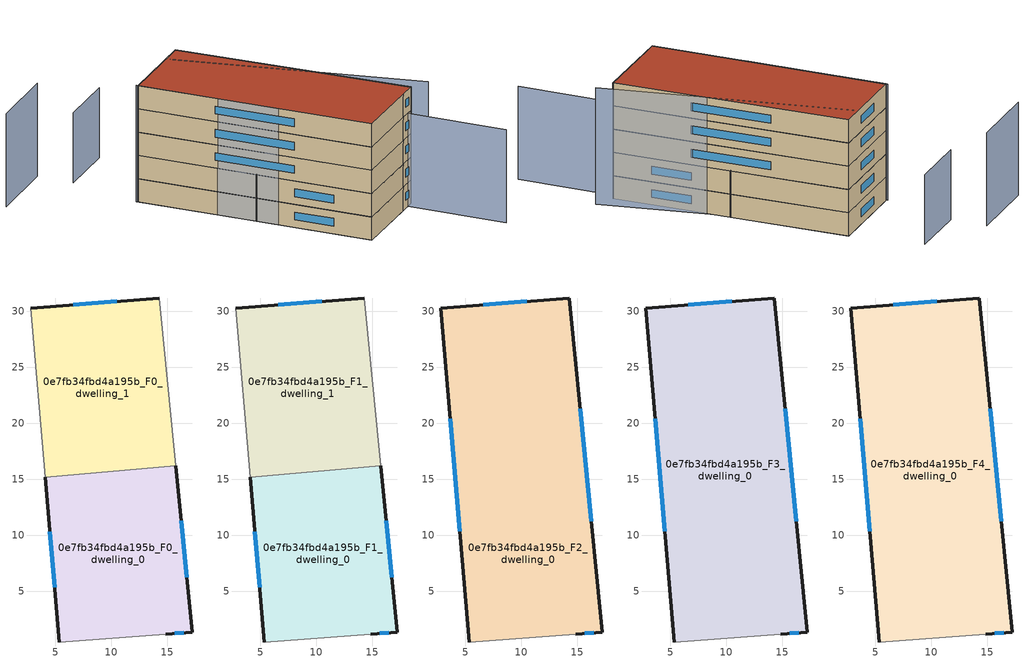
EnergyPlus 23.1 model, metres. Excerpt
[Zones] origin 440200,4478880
0e7fb34fbd4a195b_F0_dwelling_0
 floor ground (EU_floor_Construction): 17.22,1.35 15.76,16.19 4.1,15.19 5.35,0.47 14.87,1.17 z0
 wall outside (EU_wall_Construction): 5.35,0.47 4.1,15.19 / 15.76,16.19 17.22,1.35 14.87,1.17 z0:3
 wall adiabatic (EU_wall_Construction): 14.87,1.17 5.35,0.47 z0:3
 wall to 0e7fb34fbd4a195b_F0_dwelling_1 (EU_wall_Construction): 4.1,15.19 15.76,16.19 z0:3
 window (EU_Window_Construction): 4.94,5.35 4.51,10.31 / 16.25,11.27 16.74,6.27 / 16.44,1.29 15.65,1.23 z0.99:2.01
0e7fb34fbd4a195b_F0_dwelling_1
 floor ground (EU_floor_Construction): 15.76,16.19 14.29,31.16 2.81,30.26 4.1,15.19 z0
 wall outside (EU_wall_Construction): 2.81,30.26 14.29,31.16 z0:3
 wall adiabatic (EU_wall_Construction): 14.29,31.16 15.76,16.19 / 4.1,15.19 2.81,30.26 z0:3
 window (EU_Window_Construction): 6.62,30.56 10.49,30.86 z0.99:2.01
0e7fb34fbd4a195b_F1_dwelling_0
 floor to 0e7fb34fbd4a195b_F0_dwelling_0 (EU_floor_Construction): 17.22,1.35 15.76,16.19 4.1,15.19 5.35,0.47 14.87,1.17 z3
 wall outside (EU_wall_Construction): 5.35,0.47 4.1,15.19 / 15.76,16.19 17.22,1.35 14.87,1.17 z3:6
 wall adiabatic (EU_wall_Construction): 14.87,1.17 5.35,0.47 z3:6
 wall to 0e7fb34fbd4a195b_F1_dwelling_1 (EU_wall_Construction): 4.1,15.19 15.76,16.19 z3:6
 window (EU_Window_Construction): 4.94,5.35 4.51,10.31 / 16.25,11.27 16.74,6.27 / 16.44,1.29 15.65,1.23 z3.99:5.01
0e7fb34fbd4a195b_F1_dwelling_1
 floor to 0e7fb34fbd4a195b_F0_dwelling_1 (EU_floor_Construction): 15.76,16.19 14.29,31.16 2.81,30.26 4.1,15.19 z3
 wall outside (EU_wall_Construction): 2.81,30.26 14.29,31.16 z3:6
 wall adiabatic (EU_wall_Construction): 14.29,31.16 15.76,16.19 / 4.1,15.19 2.81,30.26 z3:6
 window (EU_Window_Construction): 6.62,30.56 10.49,30.86 z3.99:5.01
0e7fb34fbd4a195b_F2_dwelling_0
 floor to 0e7fb34fbd4a195b_F1_dwelling_0 (EU_floor_Construction): 17.22,1.35 15.76,16.19 4.1,15.19 5.35,0.47 14.87,1.17 z6
 floor to 0e7fb34fbd4a195b_F1_dwelling_1 (EU_floor_Construction): 15.76,16.19 14.29,31.16 2.81,30.26 4.1,15.19 z6
 wall outside (EU_wall_Construction): 5.35,0.47 2.81,30.26 14.29,31.16 17.22,1.35 14.87,1.17 z6:9
 wall adiabatic (EU_wall_Construction): 14.87,1.17 5.35,0.47 z6:9
 window (EU_Window_Construction): 4.51,10.35 3.65,20.39 / 6.62,30.56 10.49,30.86 / 15.26,21.28 16.25,11.23 / 16.44,1.29 15.65,1.23 z6.99:8.01
0e7fb34fbd4a195b_F3_dwelling_0
 floor to 0e7fb34fbd4a195b_F2_dwelling_0 (EU_floor_Construction): 17.22,1.35 14.29,31.16 2.81,30.26 5.35,0.47 14.87,1.17 z9
 wall outside (EU_wall_Construction): 5.35,0.47 2.81,30.26 14.29,31.16 17.22,1.35 14.87,1.17 z9:12
 wall adiabatic (EU_wall_Construction): 14.87,1.17 5.35,0.47 z9:12
 window (EU_Window_Construction): 4.51,10.35 3.65,20.39 / 6.62,30.56 10.49,30.86 / 15.26,21.28 16.25,11.23 / 16.44,1.29 15.65,1.23 z9.99:11.01
0e7fb34fbd4a195b_F4_dwelling_0
 floor to 0e7fb34fbd4a195b_F3_dwelling_0 (EU_floor_Construction): 17.22,1.35 14.29,31.16 2.81,30.26 5.35,0.47 14.87,1.17 z12
 wall outside (EU_wall_Construction): 5.35,0.47 2.81,30.26 14.29,31.16 17.22,1.35 14.87,1.17 z12:15
 wall adiabatic (EU_wall_Construction): 14.87,1.17 5.35,0.47 z12:15
 window (EU_Window_Construction): 4.51,10.35 3.65,20.39 / 6.62,30.56 10.49,30.86 / 15.26,21.28 16.25,11.23 / 16.44,1.29 15.65,1.23 z12.99:14.01
 roof outside (EU_roof_Construction): 14.29,31.16 17.22,1.35 14.87,1.17 5.35,0.47 2.81,30.26 z15
shading: 19.52,0.22 11.48,30.41 / 2.82,30.44 4.32,12.4 z0:15; 16.22,1.28 17.15,-11.29 / 4.13,44.27 -5.55,43.48 z0:12; 12.37,40.29 4.45,39.65 z0:9
[Building]
EU S2 Campaign: North Axis=0; Terrain=City; Solar Distribution=FullExterior
[Site:Location]
Madrid: Latitude=40.5; Longitude=-3.5; Time Zone=1; Elevation=609
[SizingPeriod:WeatherFileDays]
AnnualSizingPeriod: Begin Month=1; Begin Day of Month=1; End Month=12; End Day of Month=31; Day of Week for Start Day=Monday; Use Weather File Daylight Saving Period=No; Use Weather File Rain and Snow Indicators=No
[MATERIAL]
EU_InternalMass_Material: Roughness=MediumRough; Thickness=0.1; Conductivity=1; Density=1800; Specific Heat=900; Thermal Absorptance=0.9; Solar Absorptance=0.7; Visible Absorptance=0.7
[MATERIAL:NOMASS] Roughness=MediumRough; Thermal Absorptance=0.9; Solar Absorptance=0.7; Visible Absorptance=0.7
Name | Thermal Resistance
EU_wall_NoMass | 0.609216
EU_roof_NoMass | 0.513268
EU_floor_NoMass | 0.568163
[WINDOWMATERIAL:SIMPLEGLAZINGSYSTEM]
EU_Window_SimpleGlazing: UFactor=5.50606; Solar Heat Gain Coefficient=0.85; Visible Transmittance=0.85
[CONSTRUCTION]
EU_wall_Construction: EU_wall_NoMass
EU_roof_Construction: EU_roof_NoMass
EU_floor_Construction: EU_floor_NoMass
EU_InternalMass_Construction: EU_InternalMass_Material
EU_Window_Construction: EU_Window_SimpleGlazing
[ZONE] Type=1; Multiplier=1; Ceiling Height=autocalculate; Floor Area=autocalculate; Part of Total Floor Area=Yes
Name | Volume
0e7fb34fbd4a195b_F0_dwelling_0; 0e7fb34fbd4a195b_F1_dwelling_0 | 525.554
0e7fb34fbd4a195b_F2_dwelling_0 | 1051.09
0e7fb34fbd4a195b_F3_dwelling_0; 0e7fb34fbd4a195b_F4_dwelling_0 | 1051.1
0e7fb34fbd4a195b_F0_dwelling_1; 0e7fb34fbd4a195b_F1_dwelling_1 | 525.533
[INTERNALMASS] Construction=EU_InternalMass_Construction
Name | Zone or ZoneList | Surface Area
0e7fb34fbd4a195b_F0_dwelling_0_EU_InternalMass | 0e7fb34fbd4a195b_F0_dwelling_0 | 175.185
0e7fb34fbd4a195b_F0_dwelling_1_EU_InternalMass | 0e7fb34fbd4a195b_F0_dwelling_1 | 175.178
0e7fb34fbd4a195b_F1_dwelling_0_EU_InternalMass | 0e7fb34fbd4a195b_F1_dwelling_0 | 175.185
0e7fb34fbd4a195b_F1_dwelling_1_EU_InternalMass | 0e7fb34fbd4a195b_F1_dwelling_1 | 175.178
0e7fb34fbd4a195b_F2_dwelling_0_EU_InternalMass | 0e7fb34fbd4a195b_F2_dwelling_0 | 350.368
0e7fb34fbd4a195b_F3_dwelling_0_EU_InternalMass | 0e7fb34fbd4a195b_F3_dwelling_0 | 350.368
0e7fb34fbd4a195b_F4_dwelling_0_EU_InternalMass | 0e7fb34fbd4a195b_F4_dwelling_0 | 350.368
[OTHEREQUIPMENT] Fuel Type=Electricity; Design Level Calculation Method=Watts/Area; Power per Zone Floor Area=1; Fraction Latent=0; Fraction Radiant=0; Fraction Lost=0; Carbon Dioxide Generation Rate=0; EndUse Subcategory=EU_Step8_InternalGains
Name | Zone or ZoneList or Space or SpaceList | Schedule
EU_Step8_InternalGain_0e7fb34fbd4a195b_F0_dwelling_0_f000 | 0e7fb34fbd4a195b_F0_dwelling_0 | EU_Step8_GainSchedule_0e7fb34fbd4a195b_F0_dwelling_0_f000
EU_Step8_InternalGain_0e7fb34fbd4a195b_F0_dwelling_1_f000 | 0e7fb34fbd4a195b_F0_dwelling_1 | EU_Step8_GainSchedule_0e7fb34fbd4a195b_F0_dwelling_1_f000
EU_Step8_InternalGain_0e7fb34fbd4a195b_F1_dwelling_0_f000 | 0e7fb34fbd4a195b_F1_dwelling_0 | EU_Step8_GainSchedule_0e7fb34fbd4a195b_F1_dwelling_0_f000
EU_Step8_InternalGain_0e7fb34fbd4a195b_F1_dwelling_1_f000 | 0e7fb34fbd4a195b_F1_dwelling_1 | EU_Step8_GainSchedule_0e7fb34fbd4a195b_F1_dwelling_1_f000
EU_Step8_InternalGain_0e7fb34fbd4a195b_F2_dwelling_0_f000 | 0e7fb34fbd4a195b_F2_dwelling_0 | EU_Step8_GainSchedule_0e7fb34fbd4a195b_F2_dwelling_0_f000
EU_Step8_InternalGain_0e7fb34fbd4a195b_F3_dwelling_0_f000 | 0e7fb34fbd4a195b_F3_dwelling_0 | EU_Step8_GainSchedule_0e7fb34fbd4a195b_F3_dwelling_0_f000
EU_Step8_InternalGain_0e7fb34fbd4a195b_F4_dwelling_0_f000 | 0e7fb34fbd4a195b_F4_dwelling_0 | EU_Step8_GainSchedule_0e7fb34fbd4a195b_F4_dwelling_0_f000
[ZONEVENTILATION:DESIGNFLOWRATE] Schedule=EU_AlwaysOn; Design Flow Rate Calculation Method=AirChanges/Hour; Air Changes per Hour=0.752966; Ventilation Type=Natural; Fan Pressure Rise=0; Fan Total Efficiency=1; Constant Term Coefficient=1; Temperature Term Coefficient=0; Velocity Term Coefficient=0; Velocity Squared Term Coefficient=0; Minimum Indoor Temperature=-100; Maximum Indoor Temperature=100; Delta Temperature=-100; Minimum Outdoor Temperature=-100; Maximum Outdoor Temperature=100; Maximum Wind Speed=40
Name | Zone or ZoneList or Space or SpaceList
EU_ConstantAir_0e7fb34fbd4a195b_F0_dwelling_0 | 0e7fb34fbd4a195b_F0_dwelling_0
EU_ConstantAir_0e7fb34fbd4a195b_F0_dwelling_1 | 0e7fb34fbd4a195b_F0_dwelling_1
EU_ConstantAir_0e7fb34fbd4a195b_F1_dwelling_0 | 0e7fb34fbd4a195b_F1_dwelling_0
EU_ConstantAir_0e7fb34fbd4a195b_F1_dwelling_1 | 0e7fb34fbd4a195b_F1_dwelling_1
EU_ConstantAir_0e7fb34fbd4a195b_F2_dwelling_0 | 0e7fb34fbd4a195b_F2_dwelling_0
EU_ConstantAir_0e7fb34fbd4a195b_F3_dwelling_0 | 0e7fb34fbd4a195b_F3_dwelling_0
EU_ConstantAir_0e7fb34fbd4a195b_F4_dwelling_0 | 0e7fb34fbd4a195b_F4_dwelling_0
[HVACTEMPLATE:THERMOSTAT] Constant Heating Setpoint=20; Constant Cooling Setpoint=50
EU_HeatOnly_0e7fb34fbd4a195b_F0_dwelling_0; EU_HeatOnly_0e7fb34fbd4a195b_F0_dwelling_1; EU_HeatOnly_0e7fb34fbd4a195b_F1_dwelling_0; EU_HeatOnly_0e7fb34fbd4a195b_F1_dwelling_1; EU_HeatOnly_0e7fb34fbd4a195b_F2_dwelling_0; EU_HeatOnly_0e7fb34fbd4a195b_F3_dwelling_0; EU_HeatOnly_0e7fb34fbd4a195b_F4_dwelling_0
[HVACTEMPLATE:ZONE:IDEALLOADSAIRSYSTEM] System Availability Schedule=EU_AlwaysOn; Maximum Heating Supply Air Temperature=50; Minimum Cooling Supply Air Temperature=13; Maximum Heating Supply Air Humidity Ratio=0.0156; Minimum Cooling Supply Air Humidity Ratio=0.0077; Heating Limit=NoLimit; Cooling Limit=NoLimit; Heating Availability Schedule=EU_AlwaysOn; Cooling Availability Schedule=EU_CoolingOff; Dehumidification Control Type=ConstantSensibleHeatRatio; Cooling Sensible Heat Ratio=0.7; Dehumidification Setpoint=60; Humidification Control Type=None; Humidification Setpoint=30; Outdoor Air Method=None; Outdoor Air Flow Rate per Person=0.00944; Outdoor Air Flow Rate per Zone Floor Area=0; Outdoor Air Flow Rate per Zone=0; Demand Controlled Ventilation Type=None; Outdoor Air Economizer Type=NoEconomizer; Heat Recovery Type=None; Sensible Heat Recovery Effectiveness=0.7; Latent Heat Recovery Effectiveness=0.65
Name | Template Thermostat
0e7fb34fbd4a195b_F0_dwelling_0 | EU_HeatOnly_0e7fb34fbd4a195b_F0_dwelling_0
0e7fb34fbd4a195b_F0_dwelling_1 | EU_HeatOnly_0e7fb34fbd4a195b_F0_dwelling_1
0e7fb34fbd4a195b_F1_dwelling_0 | EU_HeatOnly_0e7fb34fbd4a195b_F1_dwelling_0
0e7fb34fbd4a195b_F1_dwelling_1 | EU_HeatOnly_0e7fb34fbd4a195b_F1_dwelling_1
0e7fb34fbd4a195b_F2_dwelling_0 | EU_HeatOnly_0e7fb34fbd4a195b_F2_dwelling_0
0e7fb34fbd4a195b_F3_dwelling_0 | EU_HeatOnly_0e7fb34fbd4a195b_F3_dwelling_0
0e7fb34fbd4a195b_F4_dwelling_0 | EU_HeatOnly_0e7fb34fbd4a195b_F4_dwelling_0
[SIZING:ZONE] Zone Cooling Design Supply Air Temperature Input Method=SupplyAirTemperature; Zone Cooling Design Supply Air Temperature=13; Zone Heating Design Supply Air Temperature Input Method=SupplyAirTemperature; Zone Heating Design Supply Air Temperature=50; Zone Cooling Design Supply Air Humidity Ratio=0.008; Zone Heating Design Supply Air Humidity Ratio=0.008; Cooling Design Air Flow Method=DesignDay; Cooling Design Air Flow Rate=0; Cooling Minimum Air Flow per Zone Floor Area=0.000762; Cooling Minimum Air Flow=0; Cooling Minimum Air Flow Fraction=0.2; Heating Design Air Flow Method=DesignDay; Heating Design Air Flow Rate=0; Heating Maximum Air Flow per Zone Floor Area=0.002032; Heating Maximum Air Flow=0.141576; Heating Maximum Air Flow Fraction=0.3; Account for Dedicated Outdoor Air System=No; Dedicated Outdoor Air System Control Strategy=NeutralSupplyAir; Dedicated Outdoor Air Low Setpoint Temperature for Design=autosize; Dedicated Outdoor Air High Setpoint Temperature for Design=autosize; Zone Load Sizing Method=Sensible Load Only No Latent Load; Zone Latent Cooling Design Supply Air Humidity Ratio Input Method=HumidityRatioDifference; Zone Cooling Design Supply Air Humidity Ratio Difference=0.005; Zone Latent Heating Design Supply Air Humidity Ratio Input Method=HumidityRatioDifference; Zone Humidification Design Supply Air Humidity Ratio Difference=0.005
0e7fb34fbd4a195b_F0_dwelling_0; 0e7fb34fbd4a195b_F0_dwelling_1; 0e7fb34fbd4a195b_F1_dwelling_0; 0e7fb34fbd4a195b_F1_dwelling_1; 0e7fb34fbd4a195b_F2_dwelling_0; 0e7fb34fbd4a195b_F3_dwelling_0; 0e7fb34fbd4a195b_F4_dwelling_0
[SCHEDULE:CONSTANT]
Name | Hourly Value
EU_AlwaysOn | 1
EU_CoolingOff | 0
[SCHEDULE:FILE] Column Number=1; Rows to Skip at Top=0; Number of Hours of Data=8760; Column Separator=Comma; Interpolate to Timestep=No; Minutes per Item=60; Adjust Schedule for Daylight Savings=Yes
Name | File
EU_Step8_GainSchedule_0e7fb34fbd4a195b_F0_dwelling_0_f000 | ../../schedules/0e7fb34fbd4a195b/0e7fb34fbd4a195b_F0_dwelling_0_f000_gain.csv
EU_Step8_GainSchedule_0e7fb34fbd4a195b_F0_dwelling_1_f000 | ../../schedules/0e7fb34fbd4a195b/0e7fb34fbd4a195b_F0_dwelling_1_f000_gain.csv
EU_Step8_GainSchedule_0e7fb34fbd4a195b_F1_dwelling_0_f000 | ../../schedules/0e7fb34fbd4a195b/0e7fb34fbd4a195b_F1_dwelling_0_f000_gain.csv
EU_Step8_GainSchedule_0e7fb34fbd4a195b_F1_dwelling_1_f000 | ../../schedules/0e7fb34fbd4a195b/0e7fb34fbd4a195b_F1_dwelling_1_f000_gain.csv
EU_Step8_GainSchedule_0e7fb34fbd4a195b_F2_dwelling_0_f000 | ../../schedules/0e7fb34fbd4a195b/0e7fb34fbd4a195b_F2_dwelling_0_f000_gain.csv
EU_Step8_GainSchedule_0e7fb34fbd4a195b_F3_dwelling_0_f000 | ../../schedules/0e7fb34fbd4a195b/0e7fb34fbd4a195b_F3_dwelling_0_f000_gain.csv
EU_Step8_GainSchedule_0e7fb34fbd4a195b_F4_dwelling_0_f000 | ../../schedules/0e7fb34fbd4a195b/0e7fb34fbd4a195b_F4_dwelling_0_f000_gain.csv
